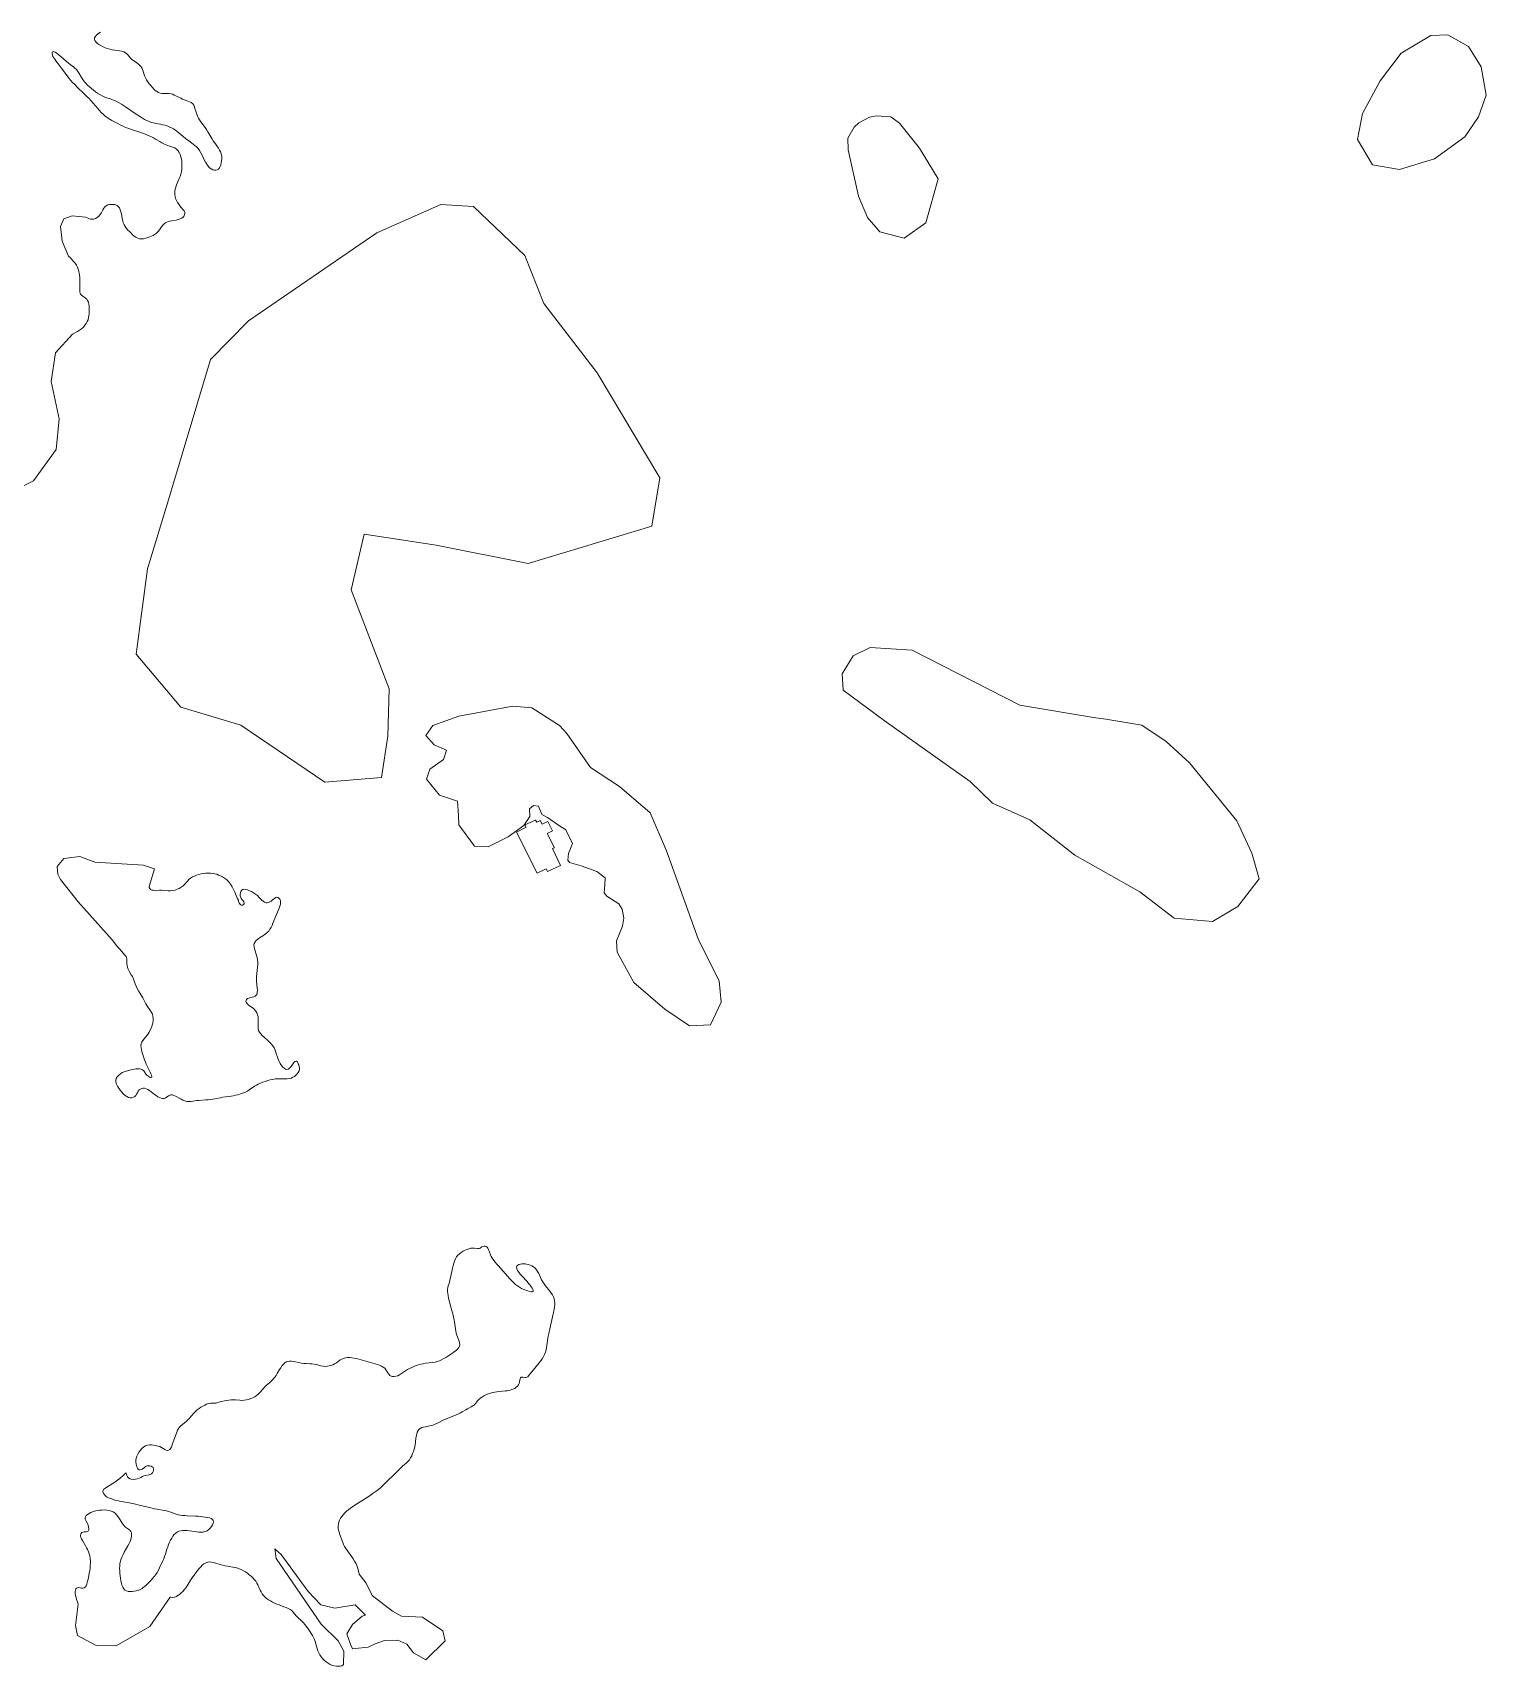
# Model space of a CAD drawing. Header units: metres. Extents: x 793723 to 812165, y 297650 to 314276.
# Drawn here: x 805214 to 806572, y 299073 to 300599 of the extents above; entities that cross this region are included whole.
import ezdxf

# ---------------------------------------------------------------- set-up
doc = ezdxf.new("R2010")
doc.units = ezdxf.units.M

msp = doc.modelspace()

# ---------------------------------------------------------------- linework, layer by layer
at = {"linetype": 'Continuous', "lineweight": 13}
for points in [[(805277.07, 300599.22), (805275.63, 300598.22), (805274.3, 300597.22), (805273.19, 300596), (805272.3, 300594.89), (805271.74, 300593.67), (805271.52, 300592.57), (805271.97, 300591.24), (805272.87, 300590.02), (805274.2, 300588.81), (805275.76, 300587.71), (805277.55, 300586.6), (805279.55, 300585.5), (805281.56, 300584.62), (805283.67, 300583.85), (805285.9, 300583.19), (805288.24, 300582.65), (805290.58, 300582.32)], [(805294.69, 300532.97), (805292.69, 300534.19), (805290.68, 300535.18), (805288.57, 300536.06), (805286.56, 300536.72), (805282.67, 300537.93), (805280.77, 300538.7), (805278.66, 300539.69), (805276.54, 300540.79), (805274.53, 300542.11), (805272.53, 300543.44), (805270.63, 300544.87), (805268.74, 300546.41), (805266.95, 300547.96), (805265.17, 300549.62), (805263.49, 300551.38), (805261.93, 300553.15), (805260.59, 300555.03), (805259.48, 300556.91), (805257.13, 300560.55), (805255.9, 300562.43), (805254.67, 300564.09), (805253.22, 300565.63), (805251.89, 300566.74), (805248.99, 300568.83), (805247.43, 300570.16), (805238.29, 300577.88), (805236.95, 300578.88), (805235.83, 300579.76), (805234.72, 300580.53), (805233.72, 300580.86), (805232.94, 300580.97), (805232.49, 300580.64), (805232.16, 300579.86), (805232.05, 300578.98), (805232.28, 300577.87), (805232.72, 300576.54), (805233.51, 300575.22)], [(805233.51, 300575.22), (805234.4, 300573.78), (805235.4, 300572.23), (805236.63, 300570.69), (805240.54, 300565.94), (805241.77, 300564.28), (805246.68, 300557.54), (805247.91, 300555.88), (805249.47, 300554.01), (805251.14, 300552.24), (805252.81, 300550.58), (805256.16, 300547.16), (805261.4, 300542.19), (805264.86, 300538.77), (805266.53, 300537.11), (805268.21, 300535.24), (805274.68, 300527.73), (805276.24, 300525.85), (805277.91, 300524.08), (805279.7, 300522.43), (805281.48, 300520.77), (805283.04, 300519.67), (805284.6, 300518.56), (805286.27, 300517.57), (805287.94, 300516.58), (805292.07, 300514.27), (805296.3, 300512.17), (805298.53, 300511.18), (805300.64, 300510.19), (805302.87, 300509.31), (805307.22, 300507.77), (805313.9, 300505.57), (805318.35, 300504.03), (805320.47, 300503.26), (805322.58, 300502.38), (805324.7, 300501.5), (805326.71, 300500.51), (805328.71, 300499.3)], [(805290.58, 300582.32), (805295.03, 300581.78), (805297.14, 300581.34), (805299.04, 300580.79), (805300.6, 300579.91), (805301.82, 300578.91), (805302.94, 300577.59), (805304.06, 300576.26), (805305.17, 300574.94), (805306.51, 300573.72), (805307.96, 300572.62), (805311.08, 300570.41), (805312.64, 300569.31), (805313.98, 300568.1), (805315.2, 300566.66), (805315.99, 300565.11), (805316.77, 300563.57), (805318.45, 300558.26), (805319.23, 300556.49), (805320.24, 300554.5), (805321.47, 300552.62), (805322.81, 300550.85), (805324.26, 300549.2), (805325.71, 300547.43), (805327.05, 300545.99), (805328.39, 300544.67), (805329.83, 300543.57), (805331.28, 300542.68), (805333.07, 300542.13), (805334.96, 300541.92), (805339.08, 300541.82), (805341.08, 300541.71), (805343.08, 300541.49), (805344.64, 300541.05), (805346.09, 300540.39), (805347.54, 300539.73), (805352.33, 300537.31), (805353.89, 300536.54)], [(805380.52, 300471.31), (805379.07, 300472.41), (805377.73, 300473.85), (805376.39, 300475.73), (805375.28, 300477.72), (805374.16, 300479.82), (805372.14, 300484.24), (805371.03, 300486.34), (805369.8, 300488.44), (805368.46, 300490.32), (805367.01, 300491.86), (805365.45, 300493.3), (805363.78, 300494.62), (805358.54, 300498.48), (805356.98, 300499.58), (805354.08, 300502.01), (805350.62, 300504.88), (805348.95, 300506.21), (805347.17, 300507.53), (805345.27, 300508.74), (805343.38, 300509.85), (805341.37, 300510.73), (805339.37, 300511.5), (805337.36, 300512.16), (805335.25, 300512.7), (805333.13, 300513.14), (805328.79, 300513.91), (805326.79, 300514.34), (805324.67, 300514.89), (805322.55, 300515.66), (805320.44, 300516.65), (805318.43, 300517.65), (805316.43, 300518.86), (805314.42, 300520.07), (805310.52, 300522.61), (805300.71, 300529.34), (805296.7, 300531.87), (805294.69, 300532.97)], [(805353.89, 300536.54), (805355.34, 300535.99), (805358.68, 300534.78), (805360.46, 300534.12), (805362.02, 300533.35), (805363.36, 300532.24), (805364.25, 300531.03), (805365.03, 300529.48), (805365.48, 300527.82), (805366.49, 300524.28), (805367.05, 300522.4), (805367.72, 300520.63), (805368.73, 300518.87), (805369.84, 300517.1), (805371.07, 300515.33), (805374.98, 300510.03), (805376.32, 300508.26), (805377.55, 300506.16), (805381.12, 300499.86), (805382.35, 300497.76), (805383.58, 300495.99), (805387.38, 300490.69), (805388.49, 300489.03), (805389.39, 300487.26), (805390.06, 300485.38), (805390.4, 300483.28), (805390.4, 300481.18), (805390.3, 300478.97), (805389.85, 300476.97), (805389.52, 300475.2), (805388.97, 300473.65), (805388.31, 300472.32), (805387.53, 300471.21), (805386.31, 300470.55), (805385.08, 300470.21), (805383.64, 300470.21), (805382.08, 300470.54), (805380.52, 300471.31)], [(805328.71, 300499.3), (805332.5, 300496.98), (805334.39, 300495.77), (805336.29, 300494.78), (805337.74, 300494.23), (805339.18, 300493.68), (805342.75, 300492.47), (805344.64, 300491.81), (805346.54, 300490.93), (805348.21, 300489.83), (805349.66, 300488.39), (805350.77, 300486.73), (805351.78, 300484.86), (805352.34, 300482.75), (805352.79, 300480.54), (805353.13, 300478.22), (805353.25, 300475.89), (805353.25, 300473.46), (805353.15, 300471.14), (805352.82, 300468.81), (805352.27, 300466.49), (805351.6, 300464.38), (805350.83, 300462.39), (805348.17, 300456.41), (805347.51, 300454.41), (805346.96, 300452.42), (805346.63, 300450.76), (805346.52, 300448.99), (805346.63, 300447.33), (805346.86, 300445.56), (805347.42, 300443.68), (805348.32, 300441.91), (805349.21, 300440.14), (805350.33, 300438.49), (805351.44, 300436.94), (805352.56, 300435.39), (805354.57, 300433.07), (805355.35, 300432.08)], [(805301.53, 300415.8), (805300.3, 300417.46), (805299.29, 300419.11), (805298.51, 300420.99), (805297.95, 300422.98), (805297.5, 300424.98), (805296.71, 300429.29), (805296.26, 300431.39), (805295.59, 300433.27), (805294.81, 300435.04), (805293.69, 300436.36), (805292.69, 300437.14), (805291.46, 300437.69), (805290.13, 300438.02), (805288.68, 300438.23), (805287.12, 300438.23), (805285.56, 300438.01), (805284.01, 300437.67), (805282.56, 300437), (805281.23, 300436.11), (805280.23, 300434.78), (805279.34, 300433.23), (805277.68, 300429.91), (805276.68, 300428.36), (805275.46, 300427.03), (805274.02, 300425.92), (805272.46, 300425.03), (805270.9, 300424.47), (805269.24, 300424.36), (805267.79, 300424.47), (805266.45, 300425.02), (805263.33, 300426.45), (805250.65, 300427.52), (805243.08, 300424.74), (805239.98, 300417.54), (805241.46, 300404.04), (805247.39, 300390), (805249.06, 300388.35)], [(805355.35, 300432.08), (805355.91, 300431.08), (805356.02, 300429.87), (805355.8, 300428.65), (805355.25, 300427.43), (805354.36, 300426.32), (805353.25, 300425.32), (805351.69, 300424.66), (805349.91, 300424.1), (805347.91, 300423.65), (805343.8, 300422.98), (805341.79, 300422.53), (805339.9, 300421.97), (805338.13, 300421.19), (805336.68, 300420.08), (805335.35, 300418.75), (805334.24, 300417.31), (805332.24, 300414.32), (805331.13, 300412.99), (805329.8, 300411.77), (805328.91, 300410.88), (805327.8, 300409.99), (805326.47, 300409.22), (805324.91, 300408.55), (805323.35, 300407.99), (805321.46, 300407.21), (805319.46, 300406.66), (805317.46, 300406.21), (805315.57, 300405.98), (805313.68, 300406.2), (805312.01, 300406.75), (805310.34, 300407.52), (805308.78, 300408.62), (805307.21, 300409.95), (805305.77, 300411.27), (805304.32, 300412.82), (805302.87, 300414.25), (805301.53, 300415.8)], [(805249.06, 300388.35), (805250.52, 300386.69), (805252.08, 300385.03), (805253.42, 300383.27), (805254.64, 300381.5), (805255.65, 300379.62), (805256.43, 300377.74), (805256.99, 300375.86), (805257.33, 300373.87), (805257.67, 300371.99), (805257.79, 300370), (805257.9, 300368.01), (805258.02, 300364.35), (805258.04, 300357.94), (805258.04, 300356.5), (805258.26, 300355.39), (805258.6, 300354.29), (805259.49, 300353.29), (805260.61, 300352.41), (805261.95, 300351.64), (805263.28, 300350.75), (805264.4, 300349.65), (805265.18, 300348.32), (805265.85, 300346.78), (805266.3, 300345.12), (805266.53, 300343.46), (805266.75, 300341.69), (805266.76, 300339.81), (805266.76, 300338.04), (805266.65, 300336.16), (805266.44, 300334.27), (805266.11, 300332.5), (805265.55, 300330.51), (805264.78, 300328.74), (805263.78, 300326.96), (805262.67, 300325.3), (805261.23, 300323.64), (805259.56, 300322.09)], [(805259.56, 300322.09), (805257.68, 300320.64), (805255.68, 300319.42), (805251.12, 300316.98), (805235.02, 300299.46), (805231.08, 300272.78), (805238.61, 300238.05), (805235.9, 300209.27), (805214.6, 300179.9), (805195.25, 300170.45)], [(805761.54, 299784.75), (805750.07, 299791.92), (805747.83, 299795.12), (805748.48, 299802.76), (805748.58, 299809.18), (805741, 299815.03), (805726.19, 299820.52), (805715.39, 299823.38), (805713.93, 299825.59), (805714.37, 299831.79), (805718.24, 299841.2), (805711.98, 299853.91), (805705.18, 299858.21), (805694.81, 299865.6), (805689.47, 299868.47), (805686.45, 299875.99), (805681.66, 299876.86), (805678.1, 299873.53), (805678.34, 299866.56), (805672.69, 299858.14), (805658.13, 299847.37), (805639.24, 299838.25), (805626.44, 299838.78), (805612.04, 299858.66), (805611.8, 299867.18), (805610.65, 299880.9), (805593.95, 299886.51), (805581.78, 299901.2), (805584.99, 299910.72), (805597.77, 299919.83), (805600.53, 299928.47), (805588.95, 299933.31), (805581.14, 299942.14), (805587.57, 299951.45), (805612.03, 299960.03), (805662.53, 299969.66), (805680.12, 299967.82), (805706.08, 299951.5)], [(805706.08, 299951.5), (805712.78, 299943.99), (805734.88, 299912.28), (805762.19, 299894.53), (805790.73, 299869.92), (805806.05, 299834.43), (805835.96, 299751.28), (805855.07, 299713.03), (805857.12, 299693.01), (805847.15, 299671.96), (805827.35, 299670.92), (805804.28, 299686.36), (805775.51, 299711.52), (805759.75, 299739.6), (805759.4, 299750.33), (805764.82, 299763.95), (805766.25, 299771.37), (805764.45, 299780), (805761.54, 299784.75)], [(805292.14, 299746.06), (805288.01, 299751.14), (805256.22, 299786.7), (805239.7, 299807.47), (805237.46, 299812.55), (805236.67, 299819.86), (805242.99, 299827.29), (805258.01, 299828.98), (805272.05, 299823.7), (805317.45, 299820.93), (805327.7, 299817.52), (805322.62, 299801.13), (805322.73, 299800.13), (805323.18, 299799.14), (805323.85, 299798.25), (805325.07, 299797.7), (805326.52, 299797.49), (805328.3, 299797.38), (805332.2, 299797.5), (805334.2, 299797.5), (805340.54, 299796.96), (805342.66, 299796.97), (805344.77, 299797.2), (805346.88, 299797.64), (805348.89, 299798.42), (805350.78, 299799.2), (805352.67, 299800.31), (805354.33, 299801.53), (805355.78, 299802.97), (805358.44, 299806.08), (805359.88, 299807.52), (805361.33, 299808.85), (805363.1, 299809.96), (805364.88, 299810.85), (805366.88, 299811.63), (805369, 299812.3), (805371.11, 299812.75), (805373.33, 299813.08)], [(805373.33, 299813.08), (805375.56, 299813.42), (805377.78, 299813.54), (805380.01, 299813.54), (805382.24, 299813.33), (805384.02, 299813), (805385.8, 299812.45), (805387.58, 299811.79), (805389.25, 299811.02), (805391.26, 299810.03), (805393.15, 299808.92), (805395.05, 299807.49), (805396.83, 299805.61), (805398.51, 299803.29), (805400.07, 299800.86), (805401.41, 299798.21), (805402.64, 299795.67), (805405.21, 299789.59), (805405.77, 299788.59), (805406, 299788.48), (805406, 299787.93), (805406.22, 299787.04), (805406.67, 299785.94), (805407.23, 299784.83), (805408.01, 299784.06), (805409.01, 299783.62), (805410.01, 299783.62), (805410.9, 299784.18), (805411.46, 299784.95), (805411.56, 299785.95), (805411.12, 299786.83), (805410.45, 299787.72), (805409.67, 299788.71), (805408.77, 299789.7), (805408.22, 299790.92), (805407.77, 299792.25), (805407.65, 299793.69), (805407.87, 299795.12)], [(805407.87, 299795.12), (805408.2, 299796.45), (805408.87, 299797.45), (805409.76, 299798.23), (805411.09, 299798.45), (805412.76, 299798.35), (805414.54, 299797.8), (805416.32, 299797.14), (805418.33, 299796.26), (805420.22, 299795.15), (805422.01, 299793.94), (805423.79, 299792.62), (805425.24, 299791.18), (805427.92, 299788.42), (805429.26, 299787.32), (805430.48, 299786.43), (805431.82, 299785.88), (805432.93, 299785.89), (805434.15, 299786.11), (805435.27, 299786.67), (805436.49, 299787.33), (805437.71, 299788.22), (805439.93, 299790.11), (805441.04, 299790.77), (805442.04, 299791.11), (805443.05, 299790.89), (805443.94, 299790.23), (805444.72, 299789.12), (805445.28, 299787.8), (805445.5, 299786.36), (805445.4, 299784.7), (805444.84, 299782.81), (805444.18, 299780.93), (805441.52, 299774.95), (805438.32, 299766.75), (805437.54, 299764.76), (805436.54, 299762.88), (805435.55, 299761.1)], [(805435.55, 299761.1), (805434.33, 299759.44), (805432.77, 299758), (805431.11, 299756.56), (805429.44, 299755.34), (805425.88, 299753), (805424.22, 299751.78), (805422.77, 299750.56), (805421.55, 299749.34), (805420.78, 299747.9), (805420.56, 299746.35), (805420.67, 299744.58), (805421.12, 299742.7), (805421.68, 299740.82), (805422.92, 299736.73), (805423.48, 299734.63), (805423.93, 299732.42), (805424.04, 299730.31), (805424.05, 299728.21), (805423.94, 299726), (805423.29, 299719.36), (805423.07, 299717.25), (805423.08, 299715.04), (805423.08, 299712.72), (805423.65, 299706.19), (805423.77, 299704.2), (805423.66, 299702.43), (805423.44, 299700.88), (805422.78, 299699.55), (805421.78, 299698.66), (805420.44, 299698.1), (805418.89, 299697.66), (805415.88, 299696.88), (805414.66, 299696.32), (805413.66, 299695.65), (805413.22, 299694.88), (805413.11, 299693.88), (805413.33, 299693.11)], [(805325.67, 299681.73), (805324.78, 299683.39), (805323.88, 299684.94), (805320.53, 299689.91), (805319.53, 299691.57), (805316.73, 299696.98), (805315.73, 299698.64), (805313.61, 299702.07), (805312.6, 299703.72), (805311.48, 299705.82), (805310.48, 299707.93), (805309.58, 299710.14), (805307.68, 299715.33), (805307.01, 299716.99), (805306, 299718.65), (805303.99, 299721.96), (805303.1, 299723.73), (805302.43, 299725.39), (805301.98, 299727.16), (805301.75, 299728.82), (805301.75, 299730.04), (805301.85, 299732.36), (805301.85, 299733.58), (805301.62, 299734.8), (805301.07, 299735.79), (805300.29, 299736.67), (805298.28, 299738.88), (805297.16, 299740.21), (805292.14, 299746.06)], [(805413.33, 299693.11), (805413.67, 299692.33), (805414.45, 299691.34), (805415.57, 299690.35), (805419.69, 299687.37), (805421.03, 299686.26), (805422.14, 299684.83), (805423.15, 299683.17), (805423.82, 299681.29), (805424.38, 299679.19), (805424.61, 299677.09), (805424.61, 299674.99), (805424.4, 299669.89), (805424.52, 299668.24), (805424.86, 299666.69), (805425.75, 299665.03), (805426.87, 299663.37), (805428.32, 299661.83), (805429.99, 299660.39), (805433.44, 299657.3), (805435.12, 299655.75), (805436.79, 299653.99), (805438.13, 299652.22), (805439.36, 299650.34), (805440.25, 299648.24), (805441.04, 299646.14), (805443.28, 299639.62), (805444.17, 299637.63), (805445.07, 299635.75), (805446.18, 299633.98), (805447.41, 299632.43), (805448.64, 299631.22), (805449.98, 299630.45), (805451.31, 299630.23), (805452.53, 299630.56), (805453.76, 299631.34), (805454.87, 299632.45), (805455.98, 299633.89)], [(805313.77, 299630.8), (805315.21, 299630.47), (805316.44, 299629.81), (805317.56, 299628.82), (805320.01, 299625.5), (805320.9, 299624.51), (805321.91, 299623.74), (805322.91, 299623.08), (805323.91, 299622.75), (805324.69, 299622.64), (805325.14, 299622.97), (805325.25, 299623.64), (805324.91, 299624.74), (805324.24, 299626.18), (805323.46, 299627.73), (805321.67, 299631.26), (805320.66, 299633.25), (805319.88, 299635.13), (805319.09, 299637.01), (805318.42, 299639), (805315.96, 299646.85), (805315.4, 299648.73), (805315.06, 299650.61), (805314.94, 299652.38), (805315.16, 299654.04), (805315.83, 299655.71), (805316.82, 299657.26), (805320.37, 299661.91), (805321.59, 299663.46), (805322.59, 299665.13), (805323.7, 299667.12), (805324.7, 299669.23), (805325.47, 299671.44), (805326.02, 299673.54), (805326.35, 299675.76), (805326.46, 299677.86), (805326.23, 299679.96), (805325.67, 299681.73)], [(805321.38, 299611.34), (805319.82, 299612.11), (805318.37, 299612.55), (805317.04, 299612.66), (805315.7, 299612.33), (805314.48, 299611.77), (805313.48, 299610.99), (805312.48, 299609.77), (805311.7, 299608.44), (805310.93, 299607.11), (805310.15, 299605.9), (805309.15, 299604.79), (805307.93, 299604.12), (805306.48, 299603.78), (805305.04, 299603.67), (805303.48, 299604), (805301.81, 299604.88), (805300.14, 299605.98), (805298.46, 299607.42), (805297.01, 299609.07), (805295.56, 299610.84), (805294.22, 299612.72), (805293.11, 299614.6), (805292.21, 299616.48), (805291.65, 299618.25), (805291.54, 299620.13), (805291.98, 299621.79), (805292.86, 299623.34), (805294.2, 299624.78), (805295.75, 299626.11), (805297.53, 299627.22), (805299.31, 299627.89), (805301.09, 299628.45), (805306.76, 299630.01), (805308.76, 299630.46), (805310.54, 299630.79), (805312.21, 299630.8), (805313.77, 299630.8)], [(805455.98, 299633.89), (805457.86, 299636.55), (805458.86, 299637.55), (805459.75, 299637.99), (805460.42, 299637.88), (805461.09, 299637.33), (805461.65, 299636.56), (805461.98, 299635.56), (805462.43, 299634.46), (805462.88, 299633.02), (805463.1, 299631.69), (805463.11, 299630.26), (805462.66, 299628.82), (805461.89, 299627.38), (805460.78, 299626.04), (805459.56, 299624.82), (805458.34, 299623.72), (805456.89, 299622.83), (805455.34, 299622.16), (805453.44, 299621.71), (805451.44, 299621.49), (805449.33, 299621.48), (805444.99, 299621.47), (805442.76, 299621.36), (805440.43, 299621.24), (805438.09, 299620.79), (805435.75, 299620.34), (805433.42, 299619.79), (805431.19, 299619.01), (805428.97, 299618.23), (805426.75, 299617.45), (805424.64, 299616.34), (805422.86, 299615.45), (805421.19, 299614.45), (805416.19, 299611.12), (805414.41, 299610), (805412.52, 299609), (805410.85, 299608.34)], [(805410.85, 299608.34), (805409.08, 299607.67), (805405.41, 299606.55), (805403.29, 299606), (805401.29, 299605.55), (805399.4, 299605.21), (805391.5, 299604.2), (805389.17, 299603.75), (805382.16, 299602.41), (805379.82, 299602.07), (805377.71, 299601.84), (805375.48, 299601.73), (805369.14, 299601.27), (805367.14, 299601.04), (805363.36, 299600.59), (805361.58, 299600.37), (805359.8, 299600.25), (805358.01, 299600.36), (805356.12, 299600.8), (805354.23, 299601.46), (805352.45, 299602.34), (805347.21, 299605.09), (805345.65, 299605.87), (805344.2, 299606.3), (805342.76, 299606.3), (805341.64, 299605.97), (805340.64, 299605.41), (805338.64, 299603.97), (805337.64, 299603.3), (805336.42, 299602.97), (805335.2, 299602.96), (805333.75, 299603.29), (805332.19, 299603.95), (805330.74, 299604.72), (805329.18, 299605.72), (805327.62, 299606.82), (805322.94, 299610.35), (805321.38, 299611.34)], [(805605.26, 299364.66), (805608.48, 299366.88), (805609.92, 299367.99), (805611.15, 299369.1), (805612.03, 299370.32), (805612.7, 299371.65), (805612.81, 299373.09), (805612.58, 299374.64), (805612.13, 299376.41), (805610.23, 299381.82), (805609.55, 299383.81), (805609.1, 299385.8), (805608.77, 299387.91), (805607.86, 299394.32), (805607.52, 299396.42), (805607.07, 299398.53), (805606.51, 299400.74), (805604.83, 299407.15), (805603.48, 299411.91), (805602.36, 299416.55), (805601.91, 299418.88), (805601.57, 299420.87), (805601.34, 299422.86), (805601.34, 299424.74), (805601.67, 299426.4), (805602, 299427.95), (805603.1, 299431.16), (805603.66, 299433.27), (805604.21, 299435.48), (805606.08, 299444.56), (805606.52, 299446.88), (805607.18, 299449.1), (805607.84, 299451.2), (805608.73, 299453.2), (805609.84, 299455.08), (805611.06, 299456.63), (805612.61, 299457.96), (805614.17, 299459.18)], [(805614.17, 299459.18), (805615.95, 299460.3), (805617.72, 299461.3), (805619.5, 299462.07), (805621.39, 299462.63), (805623.17, 299463.08), (805624.95, 299463.19), (805626.73, 299463.09), (805629.29, 299462.76), (805630.18, 299462.76), (805630.96, 299462.87), (805631.74, 299463.1), (805633.52, 299464.32), (805634.3, 299464.65), (805635.3, 299464.99), (805636.41, 299464.99), (805637.41, 299464.66), (805638.42, 299464.11), (805639.09, 299463.11), (805639.76, 299461.9), (805641.55, 299457.14), (805642.22, 299455.49), (805643.34, 299453.61), (805644.56, 299451.84), (805645.9, 299450.07), (805647.35, 299448.3), (805648.92, 299446.65), (805655.28, 299439.58), (805659.96, 299434.28), (805661.52, 299432.62), (805663.2, 299430.97), (805664.87, 299429.42), (805666.65, 299427.99), (805668.55, 299426.66), (805670.55, 299425.56), (805672.56, 299424.68), (805674.45, 299423.91), (805676.34, 299423.25)], [(805676.34, 299423.25), (805678.01, 299422.7), (805679.57, 299422.48), (805680.69, 299422.49), (805681.35, 299422.82), (805681.46, 299423.59), (805681.13, 299424.59), (805680.46, 299425.92), (805679.56, 299427.24), (805678.45, 299428.79), (805677.11, 299430.33), (805675.66, 299432.1), (805670.86, 299437.4), (805669.3, 299439.06), (805667.96, 299440.83), (805666.84, 299442.37), (805666.17, 299443.92), (805665.95, 299445.36), (805666.28, 299446.47), (805667.16, 299447.46), (805668.16, 299448.02), (805669.5, 299448.35), (805670.95, 299448.58), (805672.39, 299448.69), (805673.84, 299448.59), (805675.29, 299448.37), (805677.07, 299448.04), (805678.74, 299447.38), (805680.3, 299446.61), (805681.86, 299445.73), (805683.2, 299444.62), (805684.42, 299443.08), (805685.54, 299441.42), (805686.55, 299439.54), (805689.34, 299433.68), (805690.35, 299431.8), (805691.57, 299429.92), (805692.8, 299428.16)], [(805692.8, 299428.16), (805696.93, 299422.96), (805698.27, 299421.31), (805699.39, 299419.54), (805700.39, 299417.77), (805701.07, 299415.89), (805701.4, 299414.01), (805701.52, 299412.13), (805701.52, 299410.25), (805701.31, 299408.26), (805700.98, 299406.26), (805700.65, 299404.27), (805700.1, 299401.84), (805696.9, 299387.77), (805695.91, 299383.35), (805695.47, 299381.13), (805695.14, 299379.03), (805694.26, 299372.39), (805693.94, 299370.28), (805693.5, 299368.18), (805692.83, 299366.08), (805692.06, 299363.97), (805690.95, 299361.98), (805689.73, 299359.98), (805688.51, 299358.1), (805687.07, 299356.21), (805684.29, 299352.56), (805681.52, 299349.12), (805677.08, 299344.02), (805676.3, 299343.13), (805675.41, 299342.58), (805674.52, 299342.35), (805673.52, 299342.46), (805671.63, 299342.79), (805670.85, 299342.79), (805670.18, 299342.56), (805669.63, 299342.01), (805669.3, 299341.23)], [(805527.16, 299356.96), (805533.84, 299355.2), (805535.84, 299354.54), (805537.85, 299353.77), (805539.74, 299353), (805541.41, 299352.12), (805542.75, 299351.02), (805543.86, 299349.69), (805544.76, 299348.26), (805545.54, 299346.82), (805546.43, 299345.49), (805547.44, 299344.39), (805548.66, 299343.73), (805550, 299343.4), (805551.56, 299343.29), (805553.11, 299343.52), (805554.89, 299344.07), (805556.67, 299344.96), (805558.45, 299346.07), (805562.12, 299348.52), (805564.12, 299349.85), (805566.01, 299350.85), (805568.01, 299351.85), (805570.01, 299352.74), (805572.12, 299353.52), (805574.23, 299354.19), (805576.35, 299354.86), (805578.57, 299355.3), (805580.8, 299355.64), (805587.47, 299356.43), (805589.7, 299356.88), (805591.81, 299357.33), (805593.81, 299358.11), (805595.81, 299358.99), (805597.81, 299360), (805599.7, 299361.11), (805601.59, 299362.33), (805605.26, 299364.66)], [(805370.9, 299314.77), (805372.68, 299315.77), (805374.57, 299316.66), (805376.35, 299317.44), (805378.13, 299318), (805379.91, 299318.34), (805381.58, 299318.45), (805383.36, 299318.45), (805385.03, 299318.57), (805386.69, 299318.9), (805390.25, 299319.91), (805392.92, 299320.47), (805395.04, 299320.8), (805397.15, 299321.14), (805399.26, 299321.48), (805401.38, 299321.48), (805403.38, 299321.49), (805407.39, 299321.16), (805409.39, 299321.06), (805411.51, 299321.17), (805413.51, 299321.51), (805415.62, 299321.96), (805417.62, 299322.63), (805419.51, 299323.41), (805421.4, 299324.3), (805423.07, 299325.52), (805424.62, 299326.85), (805426.18, 299328.4), (805429.06, 299331.73), (805430.51, 299333.28), (805432.06, 299334.83), (805435.39, 299337.72), (805437.06, 299339.27), (805438.61, 299340.82), (805439.94, 299342.6), (805441.16, 299344.37), (805442.27, 299346.14), (805444.49, 299349.8)], [(805444.49, 299349.8), (805445.6, 299351.57), (805446.71, 299353.23), (805447.93, 299354.68), (805449.26, 299356.01), (805450.71, 299356.9), (805452.26, 299357.34), (805453.82, 299357.57), (805455.6, 299357.57), (805457.38, 299357.35), (805459.27, 299357.03), (805465.06, 299355.82), (805467.07, 299355.49), (805468.96, 299355.39), (805472.74, 299355.29), (805474.64, 299355.18), (805476.75, 299354.85), (805478.87, 299354.41), (805482.99, 299353.43), (805485.1, 299352.99), (805487.1, 299352.77), (805489, 299352.89), (805490.78, 299353.22), (805492.56, 299353.67), (805494.33, 299354.34), (805495.89, 299355.12), (805497.56, 299356.23), (805500.89, 299358.56), (805502.56, 299359.56), (805504.34, 299360.23), (805506.12, 299360.67), (805508.01, 299361.01), (805510.01, 299361.01), (805512.12, 299360.8), (805514.24, 299360.47), (805516.35, 299360.03), (805518.47, 299359.48), (805527.16, 299356.96)], [(805669.3, 299341.23), (805668.97, 299340.13), (805668.64, 299337.91), (805668.31, 299336.7), (805667.75, 299335.59), (805666.86, 299334.37), (805665.64, 299333.26), (805664.2, 299332.26), (805662.53, 299331.48), (805660.64, 299330.81), (805658.97, 299330.37), (805657.08, 299330.03), (805655.19, 299329.8), (805647.51, 299329.01), (805645.62, 299328.79), (805643.51, 299328.34), (805641.4, 299327.78), (805639.62, 299327.11), (805637.84, 299326.45), (805635.95, 299325.45), (805634.06, 299324.44), (805632.39, 299323.33), (805630.95, 299322.11), (805629.73, 299320.78), (805627.62, 299318.01), (805626.51, 299316.9), (805625.06, 299315.79), (805623.4, 299314.9), (805620.06, 299313.13), (805618.4, 299312.24), (805615.17, 299310.35), (805613.51, 299309.35), (805611.51, 299308.35), (805609.5, 299307.46), (805600.94, 299304.01), (805598.94, 299303.12), (805596.83, 299302.12), (805592.61, 299300.01)], [(805313.24, 299272.81), (805314.57, 299274.59), (805315.91, 299276.14), (805317.57, 299277.58), (805319.24, 299278.58), (805321.02, 299279.14), (805322.91, 299279.37), (805324.8, 299279.37), (805326.8, 299279.26), (805328.81, 299278.94), (805330.7, 299278.39), (805332.48, 299277.84), (805334.15, 299277.07), (805335.83, 299276.19), (805337.27, 299275.3), (805338.61, 299274.64), (805339.84, 299274.31), (805340.84, 299274.65), (805341.84, 299275.2), (805342.61, 299276.09), (805343.39, 299277.2), (805343.94, 299278.64), (805344.5, 299280.3), (805345.6, 299283.73), (805347.15, 299287.94), (805348.37, 299291.48), (805349.14, 299293.15), (805350.03, 299294.81), (805351.14, 299296.14), (805352.47, 299297.47), (805356.91, 299301.13), (805358.47, 299302.68), (805359.91, 299304.24), (805364.46, 299309.12), (805366.02, 299310.67), (805367.57, 299312.11), (805369.24, 299313.55), (805370.9, 299314.77)], [(805592.61, 299300.01), (805590.61, 299299.01), (805588.49, 299298.23), (805586.6, 299297.67), (805584.71, 299297.22), (805580.93, 299296.44), (805579.04, 299295.99), (805577.37, 299295.54), (805575.93, 299294.77), (805574.7, 299293.88), (805573.82, 299292.77), (805573.15, 299291.33), (805572.6, 299289.78), (805572.27, 299288.01), (805571.94, 299286.02), (805571.5, 299282.03), (805571.18, 299279.93), (805570.73, 299277.71), (805570.18, 299275.61), (805569.52, 299273.39), (805568.75, 299271.4), (805567.97, 299269.3), (805566.86, 299267.41), (805565.75, 299265.64), (805564.31, 299263.98), (805562.65, 299262.42), (805559.31, 299259.43), (805555.87, 299256.21), (805552.43, 299252.88), (805543.88, 299244.23), (805540.44, 299240.91), (805538.66, 299239.35), (805536.77, 299237.8), (805534.88, 299236.36), (805530.89, 299233.58), (805529, 299232.14), (805524.89, 299229.47), (805514.77, 299223.03)], [(805308.07, 299247.24), (805309.85, 299247.35), (805311.63, 299247.8), (805313.41, 299248.36), (805314.97, 299249.14), (805316.3, 299249.8), (805317.74, 299250.47), (805319.41, 299250.92), (805322.42, 299251.48), (805323.75, 299251.92), (805324.86, 299252.48), (805325.86, 299253.48), (805326.42, 299254.59), (805326.75, 299255.91), (805326.74, 299257.13), (805326.3, 299258.24), (805325.51, 299259.01), (805324.4, 299259.56), (805323.18, 299259.89), (805321.84, 299260), (805320.62, 299259.77), (805319.39, 299259.22), (805318.28, 299258.44), (805316.28, 299256.89), (805315.17, 299256.33), (805314.17, 299256.11), (805313.28, 299256.22), (805312.39, 299256.66), (805311.72, 299257.65), (805311.16, 299258.98), (805310.71, 299260.3), (805310.37, 299261.74), (805310.15, 299263.4), (805310.14, 299264.95), (805310.47, 299266.94), (805311.25, 299268.94), (805312.13, 299270.93), (805313.24, 299272.81)], [(805330.06, 299219.29), (805327.72, 299219.84), (805322.93, 299220.83), (805313.35, 299223.24), (805308.57, 299224.33), (805304, 299225.32), (805294.87, 299226.96), (805292.76, 299227.51), (805290.53, 299227.95), (805288.42, 299228.6), (805286.41, 299229.26), (805284.63, 299230.15), (805282.96, 299231.03), (805281.62, 299232.13), (805280.5, 299233.35), (805279.72, 299234.56), (805279.39, 299235.78), (805279.61, 299236.88), (805280.27, 299237.99), (805281.16, 299238.77), (805282.27, 299239.44), (805285.72, 299241.55), (805288.05, 299242.99), (805290.61, 299244.66), (805293.05, 299246.43), (805295.16, 299248.21), (805298.71, 299251.31), (805300.05, 299252.42), (805300.94, 299253.09), (805301.27, 299253.2), (805301.27, 299252.65), (805301.38, 299251.87), (805301.83, 299250.77), (805302.5, 299249.55), (805303.5, 299248.56), (805304.73, 299247.79), (805306.29, 299247.35), (805308.07, 299247.24)], [(805260.24, 299190.25), (805259.46, 299191.58), (805258.9, 299193.02), (805258.56, 299194.23), (805258.67, 299195.56), (805259.11, 299196.67), (805259.89, 299197.56), (805260.78, 299198), (805261.89, 299198.11), (805264.11, 299198.34), (805265, 299198.56), (805265.78, 299199.01), (805266.22, 299200), (805266.33, 299201.22), (805266.11, 299202.77), (805265.66, 299204.32), (805264.99, 299205.87), (805263.42, 299208.74), (805262.86, 299210.07), (805262.75, 299211.28), (805263.19, 299212.39), (805263.97, 299213.39), (805265.08, 299214.39), (805266.52, 299215.28), (805268.08, 299216.16), (805269.86, 299216.94), (805271.75, 299217.5), (805273.97, 299218.06), (805276.2, 299218.4), (805278.53, 299218.62), (805280.76, 299218.63), (805283.1, 299218.52), (805285.21, 299218.2), (805287.22, 299217.65), (805289.11, 299216.77), (805290.78, 299215.66), (805292.23, 299214.23), (805293.46, 299212.68)], [(805293.46, 299212.68), (805294.58, 299211.02), (805295.69, 299209.37), (805297.59, 299206.38), (805298.37, 299205.06), (805299.38, 299203.84), (805300.6, 299202.74), (805303.39, 299200.75), (805304.73, 299199.76), (805305.62, 299198.65), (805306.07, 299197.33), (805306.29, 299195.89), (805306.19, 299194.34), (805305.86, 299192.68), (805305.42, 299191.02), (805304.86, 299189.25), (805303.98, 299187.25), (805302.87, 299185.26), (805299.43, 299179.16), (805298.32, 299177.17), (805297.33, 299175.07), (805296.44, 299172.96), (805295.78, 299170.86), (805295.34, 299168.64), (805295.12, 299166.32), (805295.02, 299163.99), (805295.13, 299161.67), (805295.25, 299159.35), (805295.48, 299157.02), (805295.82, 299154.81), (805296.16, 299152.49), (805296.72, 299150.39), (805297.28, 299148.4), (805297.95, 299146.52), (805298.95, 299144.97), (805300.07, 299143.75), (805301.52, 299142.98), (805303.08, 299142.54)], [(805352.13, 299199.31), (805353.8, 299199.54), (805355.92, 299199.54), (805358.03, 299199.44), (805360.26, 299199.11), (805366.83, 299198.13), (805369.05, 299197.91), (805371.17, 299197.92), (805373.17, 299198.03), (805375.06, 299198.48), (805376.73, 299199.26), (805378.39, 299200.48), (805379.73, 299201.81), (805380.95, 299203.25), (805381.95, 299204.8), (805382.61, 299206.24), (805382.83, 299207.68), (805382.6, 299208.9), (805381.82, 299209.78), (805380.6, 299210.55), (805379.04, 299211.21), (805377.14, 299211.65), (805375.03, 299211.98), (805372.91, 299212.31), (805370.58, 299212.52), (805368.35, 299212.74), (805365.9, 299212.96), (805358.45, 299213.16), (805356, 299213.38), (805353.66, 299213.59), (805351.21, 299213.92), (805348.98, 299214.36), (805346.87, 299215.02), (805342.86, 299216.56), (805340.85, 299217.33), (805338.74, 299217.87), (805336.62, 299218.31), (805330.06, 299219.29)], [(805514.77, 299223.03), (805510.77, 299220.26), (805508.88, 299218.92), (805507.11, 299217.48), (805505.33, 299215.93), (805503.78, 299214.26), (805502.56, 299212.71), (805501.56, 299211.05), (805500.56, 299209.28), (805499.9, 299207.39), (805499.46, 299205.62), (805499.24, 299203.74), (805499.24, 299201.75), (805499.58, 299199.76), (805500.14, 299197.77), (805500.81, 299195.78), (805502.83, 299189.92), (805503.5, 299188.26), (805504.28, 299186.49), (805505.29, 299184.5), (805506.52, 299182.51), (805507.86, 299180.52), (805511.99, 299174.78), (805513.33, 299172.9), (805514.56, 299170.91), (805515.67, 299168.92), (805516.68, 299166.82), (805517.35, 299164.83), (805517.91, 299162.84), (805518.81, 299158.75), (805518.93, 299158.64), (805525.29, 299150.24), (805531.1, 299138.86), (805550.05, 299124.18), (805558.41, 299119.55), (805577.88, 299118.49), (805597.16, 299105.7), (805599.19, 299096.52)], [(805303.08, 299142.54), (805304.86, 299142.44), (805306.75, 299142.44), (805308.64, 299142.67), (805310.64, 299143), (805312.53, 299143.56), (805314.31, 299144.34), (805315.98, 299145.23), (805317.09, 299146.12), (805318.09, 299146.89), (805319.76, 299148.34), (805321.31, 299149.89), (805322.86, 299151.44), (805324.42, 299153.11), (805325.86, 299154.77), (805327.42, 299156.54), (805328.75, 299158.32), (805330.08, 299160.31), (805331.3, 299162.42), (805332.41, 299164.52), (805333.4, 299166.63), (805334.51, 299168.84), (805335.4, 299171.06), (805336.28, 299173.05), (805337.06, 299175.16), (805337.83, 299177.26), (805339.27, 299182.13), (805340.04, 299184.35), (805340.81, 299186.34), (805341.7, 299188.45), (805342.7, 299190.44), (805343.69, 299192.32), (805344.8, 299194.1), (805346.13, 299195.76), (805347.47, 299197.09), (805349.02, 299198.2), (805350.47, 299198.87), (805352.13, 299199.31)], [(805253.96, 299110.78), (805256.48, 299130.6), (805255.58, 299132.81), (805254.91, 299134.91), (805254.35, 299137.01), (805253.9, 299138.89), (805253.56, 299140.77), (805253.56, 299142.43), (805253.78, 299143.87), (805254.22, 299144.87), (805254.89, 299145.53), (805255.66, 299145.98), (805256.89, 299146.09), (805258.22, 299145.87), (805259.56, 299145.65), (805260.78, 299145.55), (805262.01, 299145.77), (805262.9, 299146.55), (805263.67, 299147.77), (805264.34, 299149.32), (805264.89, 299151.09), (805265.44, 299153.08), (805265.99, 299155.19), (805266.43, 299157.4), (805266.76, 299159.61), (805267.09, 299161.94), (805267.42, 299164.26), (805267.64, 299166.59), (805267.74, 299168.91), (805267.74, 299171.24), (805267.62, 299173.45), (805267.28, 299175.66), (805266.72, 299177.76), (805265.94, 299179.64), (805265.04, 299181.63), (805264.15, 299183.4), (805263.14, 299185.28), (805260.24, 299190.25)], [(805599.19, 299096.52), (805581.09, 299078.66), (805569.5, 299085.05), (805563.25, 299093.23), (805555.12, 299096.97), (805542.66, 299096.83), (805533.87, 299093.6), (805527.2, 299090.49), (805518.19, 299089.58), (805512.63, 299088.79), (805510.95, 299092.33), (805507.48, 299102.84), (805512.69, 299111.7), (805521.57, 299119.36), (805524.8, 299120.36), (805515.21, 299130.19), (805496.18, 299126.82), (805483.05, 299129.89), (805471.22, 299142.59), (805445.88, 299177.17), (805441.09, 299181.48), (805440.08, 299182.47), (805441.33, 299173.4), (805483.31, 299111.97), (805499.37, 299096.29), (805504.51, 299086.9), (805504.32, 299074.28), (805503.87, 299073.84), (805502.76, 299073.17), (805501.2, 299072.72), (805499.42, 299072.61), (805497.53, 299072.6), (805495.53, 299072.93), (805493.52, 299073.48), (805491.63, 299074.36), (805489.74, 299075.46), (805488.06, 299076.68), (805486.39, 299078.11)], [(805428.27, 299140.39), (805427.16, 299142.16), (805426.37, 299143.71), (805424.25, 299148.79), (805423.35, 299150.34), (805422.24, 299152.11), (805420.9, 299153.77), (805419.45, 299155.31), (805417.89, 299156.75), (805416.21, 299158.18), (805414.43, 299159.51), (805412.54, 299160.83), (805410.64, 299161.93), (805408.75, 299162.92), (805406.74, 299163.8), (805404.63, 299164.46), (805402.4, 299164.9), (805395.72, 299166.1), (805393.49, 299166.54), (805391.16, 299167.09), (805384.7, 299169.07), (805382.8, 299169.62), (805380.91, 299169.94), (805379.13, 299170.16), (805377.46, 299169.93), (805375.57, 299169.38), (805373.79, 299168.38), (805372.24, 299167.05), (805370.79, 299165.6), (805369.46, 299164.05), (805366.91, 299160.84), (805364.58, 299157.73), (805363.36, 299156.07), (805362.03, 299154.08), (805358.15, 299147.76), (805356.82, 299145.87), (805355.49, 299144.1), (805354.15, 299142.55)], [(805354.15, 299142.55), (805352.71, 299141.11), (805351.16, 299139.78), (805349.6, 299138.67), (805348.05, 299137.78), (805346.27, 299137.22), (805344.6, 299136.99), (805342.82, 299137.1), (805342.15, 299137.21), (805323.4, 299109.72), (805291.95, 299091.73), (805273.15, 299091.9), (805255.76, 299101.49), (805253.96, 299110.78)], [(805486.39, 299078.11), (805484.83, 299079.66), (805483.38, 299081.42), (805482.15, 299083.19), (805481.03, 299085.07), (805480.25, 299087.06), (805479.58, 299089.16), (805478.46, 299093.48), (805477.78, 299095.69), (805477, 299097.57), (805476.1, 299099.45), (805475.1, 299101.33), (805474.09, 299103.2), (805472.98, 299104.97), (805471.86, 299106.74), (805470.63, 299108.51), (805469.4, 299110.17), (805468.06, 299111.82), (805466.73, 299113.37), (805465.39, 299114.69), (805461.37, 299118.45), (805460.15, 299119.66), (805457.13, 299123.31), (805456.13, 299124.41), (805454.46, 299125.62), (805452.56, 299126.62), (805450.56, 299127.5), (805448.44, 299128.27), (805444.1, 299129.92), (805441.87, 299130.8), (805439.87, 299131.68), (805437.86, 299132.56), (805435.97, 299133.66), (805434.07, 299134.76), (805432.4, 299136.09), (805430.84, 299137.41), (805429.5, 299138.85), (805428.27, 299140.39)]]:
    msp.add_lwpolyline(points, dxfattribs=at)
for points in [[(806551.78, 300501.42), (806523.57, 300480.77), (806490.65, 300470.85), (806465.49, 300475.33), (806451.64, 300498.87), (806456.26, 300523.11), (806472.77, 300553.8), (806492.18, 300579.52), (806519.85, 300595.85), (806535.88, 300596.55), (806555.26, 300585.64), (806567.1, 300566.75), (806571.84, 300540.31), (806564.54, 300520.15)], [(805975.71, 300489.15), (805975.47, 300500.22), (805981.34, 300510.3), (805985.67, 300514.4), (805995.45, 300519.85), (806002.02, 300521.08), (806015.59, 300519.9), (806023.51, 300514.16), (806042.26, 300490.85), (806059.79, 300462.01), (806048.09, 300421.15), (806027.98, 300406.83), (806005.38, 300412.75), (805993.66, 300426.12), (805985.27, 300446.02)], [(805691.5, 300345.53), (805741.28, 300281.02), (805799.59, 300182.66), (805792.23, 300137.61), (805676.8, 300102.93), (805590.64, 300119.78), (805523.4, 300130.25), (805511.39, 300078.32), (805546.98, 299985.67), (805545.75, 299941.4), (805539.72, 299902.76), (805486.65, 299898.55), (805408.3, 299951.82), (805352.4, 299968.51), (805310.55, 300018.22), (805321.17, 300097.7), (805340.72, 300162.37), (805379.92, 300293.37), (805415.45, 300329.52), (805535.33, 300411.68), (805595.25, 300438.05), (805625.53, 300436.12), (805673.59, 300390.42)], [(806204.94, 299958.94), (806216.51, 299957.31), (806250.13, 299951.63), (806272.65, 299936.41), (806294.5, 299916.54), (806338.8, 299862.42), (806352.67, 299832.35), (806359.74, 299808.24), (806339.65, 299782.41), (806315.98, 299768.3), (806280.14, 299771.43), (806248.26, 299796.04), (806187.31, 299830.43), (806145.51, 299863.31), (806110.64, 299878.94), (806089.67, 299899.26), (806061.81, 299918.89), (806009.42, 299956.17), (805970.97, 299984.42), (805970.04, 299999.8), (805980.46, 300016.42), (805996.14, 300024.31), (806035.53, 300021.86), (806136.14, 299970.52)], [(805665.8, 299851.7), (805674.81, 299856.48), (805673.69, 299858.69), (805683.69, 299863.03), (805684.81, 299861.15), (805688.03, 299862.82), (805689.71, 299859.39), (805695.05, 299861.73), (805699.41, 299853.11), (805694.4, 299850.55), (805701.44, 299837.29), (805699.33, 299836.51), (805706.82, 299820.59), (805694.71, 299815.14), (805693.48, 299817.57), (805685.14, 299813.57)]]:
    msp.add_lwpolyline(points, close=True, dxfattribs=at)

doc.saveas('drawing.dxf')
